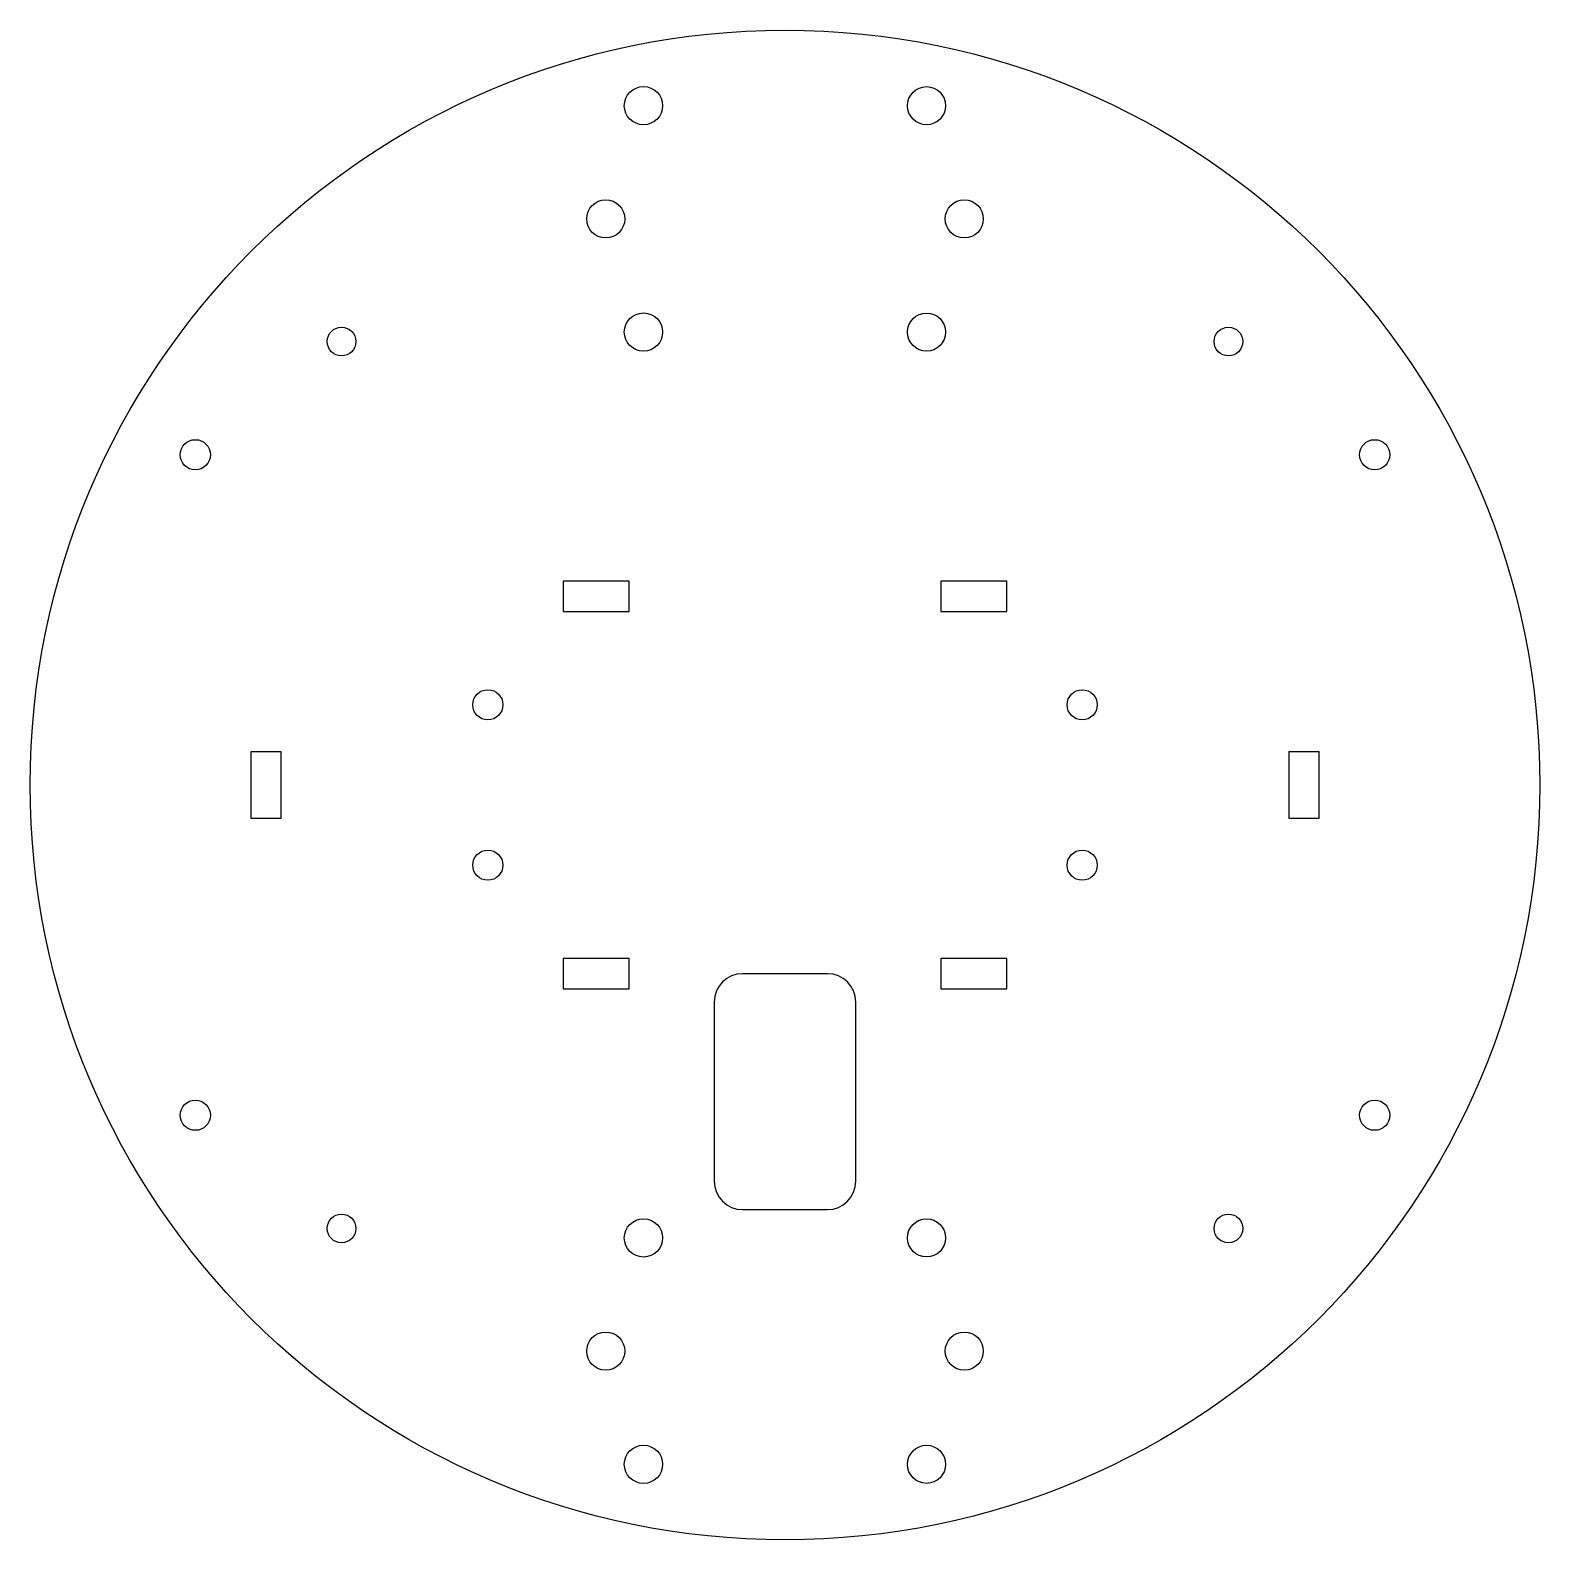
# Model space of a CAD drawing. Header units: millimetres. Extents: x -80 to 80, y -80 to 80.
import ezdxf

# ---------------------------------------------------------------- set-up
doc = ezdxf.new("R2010")
doc.units = ezdxf.units.MM

msp = doc.modelspace()

# ---------------------------------------------------------------- linework, layer by layer
at = {"color": 7, "linetype": 'Continuous', "lineweight": 25}
for p, q in [((-16.5, 21.6), (-23.5, 21.6)), ((-23.5, 21.6), (-23.5, 18.4)), ((-16.5, 18.4), (-16.5, 21.6)), ((23.5, 21.6), (16.5, 21.6)), ((16.5, 21.6), (16.5, 18.4)), ((23.5, 18.4), (23.5, 21.6)), ((-23.5, 18.4), (-16.5, 18.4)), ((16.5, 18.4), (23.5, 18.4)), ((-53.4, 3.5), (-56.6, 3.5)), ((-56.6, 3.5), (-56.6, -3.5)), ((-53.4, -3.5), (-53.4, 3.5)), ((56.6, 3.5), (53.4, 3.5)), ((53.4, 3.5), (53.4, -3.5)), ((56.6, -3.5), (56.6, 3.5)), ((-56.6, -3.5), (-53.4, -3.5)), ((53.4, -3.5), (56.6, -3.5)), ((-23.5, -18.4), (-23.5, -21.6)), ((-16.5, -18.4), (-23.5, -18.4)), ((-16.5, -21.6), (-16.5, -18.4)), ((16.5, -18.4), (16.5, -21.6)), ((23.5, -18.4), (16.5, -18.4)), ((23.5, -21.6), (23.5, -18.4)), ((4.5, -20), (-4.5, -20)), ((-23.5, -21.6), (-16.5, -21.6)), ((16.5, -21.6), (23.5, -21.6)), ((-7.5, -23), (-7.5, -42)), ((7.5, -42), (7.5, -23)), ((-4.5, -45), (4.5, -45))]:
    msp.add_line(p, q, dxfattribs=at)
for centre, radius in [((0, 0), 80), ((-15, 72), 2.03), ((15, 72), 2.02), ((-19, 60), 2.02), ((19, 60), 2.02), ((-15, 48), 2.03), ((15, 48), 2.02), ((-47, 47), 1.52), ((47, 47), 1.52), ((-62.5, 35), 1.6), ((62.5, 35), 1.6), ((-31.5, 8.5), 1.6), ((31.5, 8.5), 1.6), ((-31.5, -8.5), 1.6), ((31.5, -8.5), 1.6), ((-62.5, -35), 1.6), ((62.5, -35), 1.6), ((-47, -47), 1.52), ((-15, -48), 2.03), ((15, -48), 2.02), ((47, -47), 1.52), ((-19, -60), 2.02), ((19, -60), 2.02), ((-15, -72), 2.03), ((15, -72), 2.02)]:
    msp.add_circle(centre, radius, dxfattribs=at)
for centre, start, end in [((-4.5, -23), 90, 180), ((4.5, -23), 0, 90), ((-4.5, -42), 180, 270), ((4.5, -42), 270, 0)]:
    msp.add_arc(centre, 3, start, end, dxfattribs=at)

doc.saveas('drawing.dxf')
